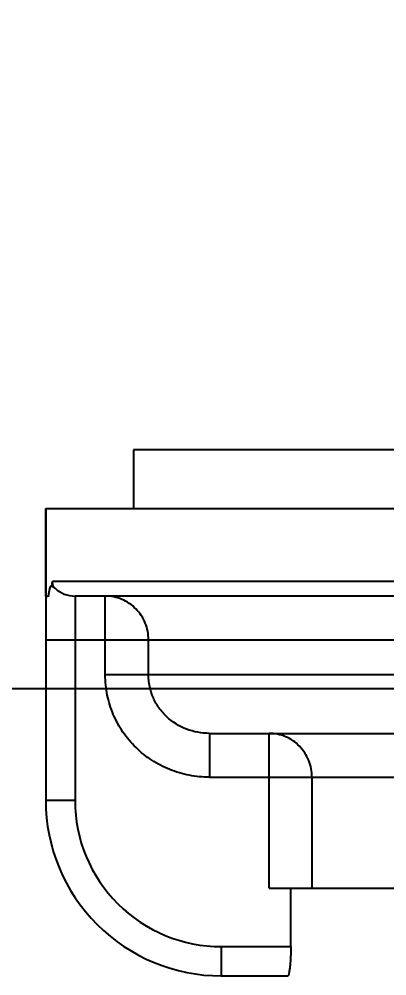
# Model space of a CAD drawing. Header units: millimetres. Extents: x 3495 to 4455, y 26793 to 27144.
# Drawn here: x 4204.98 to 4217.51, y 26972.79 to 27005.44 of the extents above; entities that cross this region are included whole.
import ezdxf

# ---------------------------------------------------------------- set-up
doc = ezdxf.new("R2010")
doc.units = ezdxf.units.MM
doc.styles.get("Standard").update_dxf_attribs({"font": ''})
doc.styles.get('Standard').set_extended_font_data('SimSun')
doc.dimstyles.new('副本 ISO-25-2bei', dxfattribs={"dimscale": 1.7, "dimtxt": 5, "dimasz": 5, "dimexe": 0.5, "dimexo": 0.625, "dimgap": 1, "dimtad": 1, "dimlfac": 0.0393, "dimdsep": 46, "dimtxsty": 'Standard', "dimcen": 2.5, "dimclrd": 1, "dimclre": 1, "dimclrt": 3, "dimadec": 0, "dimazin": 0, "dimtfac": 1, "dimtmove": 0, "dimatfit": 3, "dimfxl": 0, "dimarcsym": 0})

# ---------------------------------------------------------------- blocks, each defined once
blk = doc.blocks.new('*D17')
at = {"color": 1, "lineweight": -2, "transparency": 16777216}
for p, q in [((4128.579, 27040.743), (4128.579, 26981.739)), ((4228.078, 27004.13), (4228.078, 26981.739)), ((4137.079, 26982.589), (4219.578, 26982.589))]:
    blk.add_line(p, q, dxfattribs=at)
at = {"color": 1, "transparency": 16777216}
for points in [[(4137.079, 26984.006), (4137.079, 26981.173), (4128.579, 26982.589)], [(4219.578, 26984.006), (4219.578, 26981.173), (4228.078, 26982.589)]]:
    blk.add_solid(points, dxfattribs=at)
at = {"layer": 'Defpoints', "color": 0, "transparency": 16777216}
for p in [(4128.579, 27041.805), (4228.078, 27005.193), (4228.078, 26982.589)]:
    blk.add_point(p, dxfattribs=at)
at = {"color": 3, "transparency": 16777216, "insert": (4178.328, 26988.539), "char_height": 8.5, "attachment_point": 5}
blk.add_mtext('3.91', dxfattribs=at)

msp = doc.modelspace()

# ---------------------------------------------------------------- linework, layer by layer
for points in [[(4247.278, 26990.734), (4247.278, 26990.734), (4208.877, 26990.734), (4208.877, 26990.734)], [(4208.877, 26990.734), (4208.877, 26990.734), (4208.877, 26988.74), (4208.877, 26988.74)], [(4205.884, 26988.74), (4205.884, 26988.74), (4250.27, 26988.74), (4250.27, 26988.74)], [(4205.884, 26988.74), (4205.884, 26988.74), (4205.884, 26978.768), (4205.884, 26978.768)], [(4205.884, 26985.749), (4205.884, 26985.749), (4205.884, 26988.74), (4205.884, 26988.74)], [(4206.114, 26986.247), (4206.101, 26986.197), (4206.09, 26986.148), (4206.08, 26986.098)], [(4250.042, 26986.247), (4250.042, 26986.247), (4206.114, 26986.247), (4206.114, 26986.247)], [(4206.156, 26986.051), (4206.129, 26986.112), (4206.114, 26986.18), (4206.114, 26986.247)], [(4206.203, 26986.015), (4206.388, 26985.843), (4206.63, 26985.749), (4206.882, 26985.749)], [(4205.884, 26985.749), (4205.884, 26985.749), (4205.966, 26985.749), (4205.966, 26985.749)], [(4205.959, 26985.749), (4205.962, 26985.741), (4205.963, 26985.733), (4205.966, 26985.725)], [(4205.969, 26985.751), (4205.967, 26985.743), (4205.967, 26985.734), (4205.966, 26985.725)], [(4205.966, 26985.749), (4205.966, 26985.749), (4205.966, 26985.725), (4205.966, 26985.725)], [(4249.273, 26985.749), (4249.273, 26985.749), (4206.882, 26985.749), (4206.882, 26985.749)], [(4206.882, 26985.749), (4206.882, 26985.749), (4206.882, 26978.768), (4206.882, 26978.768)], [(4207.913, 26983.057), (4207.913, 26983.057), (4207.913, 26985.749), (4207.913, 26985.749)], [(4205.884, 26984.253), (4205.884, 26984.253), (4250.27, 26984.253), (4250.27, 26984.253)], [(4209.389, 26983.057), (4209.389, 26983.057), (4209.389, 26984.253), (4209.389, 26984.253)], [(4209.389, 26983.057), (4209.389, 26983.057), (4207.913, 26983.057), (4207.913, 26983.057)], [(4246.766, 26983.057), (4246.766, 26983.057), (4209.389, 26983.057), (4209.389, 26983.057)], [(4211.464, 26981.062), (4211.464, 26981.062), (4211.464, 26981.062), (4211.464, 26981.062)], [(4211.464, 26981.062), (4211.464, 26981.062), (4211.464, 26981.062), (4211.464, 26981.062)], [(4211.464, 26981.062), (4211.464, 26981.062), (4244.692, 26981.062), (4244.692, 26981.062)], [(4211.464, 26981.062), (4211.464, 26981.062), (4211.464, 26981.062), (4211.464, 26981.062)], [(4211.464, 26981.062), (4211.464, 26981.062), (4211.464, 26979.566), (4211.464, 26979.566)], [(4213.505, 26981.062), (4213.505, 26981.062), (4213.505, 26981.062), (4213.505, 26981.062)], [(4213.505, 26975.777), (4213.505, 26975.777), (4213.505, 26981.062), (4213.505, 26981.062)], [(4211.464, 26979.566), (4211.464, 26979.566), (4244.692, 26979.566), (4244.692, 26979.566)], [(4214.963, 26979.566), (4214.963, 26979.566), (4214.963, 26979.566), (4214.963, 26979.566)], [(4214.963, 26975.777), (4214.963, 26975.777), (4214.963, 26979.566), (4214.963, 26979.566)], [(4206.882, 26978.768), (4206.882, 26978.768), (4205.884, 26978.768), (4205.884, 26978.768)], [(4213.505, 26975.777), (4213.505, 26975.777), (4242.649, 26975.777), (4242.649, 26975.777)], [(4214.242, 26975.777), (4214.242, 26975.777), (4214.242, 26975.777), (4214.242, 26975.777)], [(4214.242, 26973.783), (4214.242, 26973.783), (4214.242, 26975.777), (4214.242, 26975.777)], [(4211.869, 26973.783), (4211.869, 26973.783), (4214.242, 26973.783), (4214.242, 26973.783)], [(4211.869, 26973.783), (4211.869, 26973.783), (4211.869, 26973.783), (4211.869, 26973.783)], [(4211.869, 26973.783), (4211.869, 26973.783), (4211.869, 26972.786), (4211.869, 26972.786)], [(4214.242, 26973.783), (4214.242, 26973.783), (4214.242, 26973.783), (4214.242, 26973.783)], [(4211.869, 26972.786), (4211.869, 26972.786), (4214.143, 26972.786), (4214.143, 26972.786)], [(4214.143, 26972.786), (4214.143, 26972.786), (4214.143, 26972.786), (4214.143, 26972.786)]]:
    msp.add_open_spline(points, degree=3)
for points, knots in [([(4206.08, 26986.098), (4206.066, 26986.092), (4206.055, 26986.079), (4206.046, 26986.065), (4206.046, 26986.065), (4206.033, 26986.043), (4206.024, 26986.02), (4206.016, 26985.995), (4206.016, 26985.995), (4206.006, 26985.961), (4205.997, 26985.926), (4205.991, 26985.89), (4205.991, 26985.89), (4205.982, 26985.844), (4205.975, 26985.798), (4205.969, 26985.751)], [0, 0, 0, 0, 0.25, 0.25, 0.25, 0.25, 0.5, 0.5, 0.5, 0.5, 0.75, 0.75, 0.75, 0.75, 1, 1, 1, 1]), ([(4206.081, 26986.098), (4206.089, 26986.092), (4206.097, 26986.086), (4206.105, 26986.08), (4206.105, 26986.08), (4206.121, 26986.069), (4206.139, 26986.059), (4206.156, 26986.051)], [0, 0, 0, 0, 0.5, 0.5, 0.5, 0.5, 1, 1, 1, 1]), ([(4206.156, 26986.051), (4206.159, 26986.049), (4206.163, 26986.048), (4206.166, 26986.045), (4206.166, 26986.045), (4206.179, 26986.037), (4206.192, 26986.026), (4206.203, 26986.015)], [0, 0, 0, 0, 0.5, 0.5, 0.5, 0.5, 1, 1, 1, 1]), ([(4209.389, 26984.253), (4209.389, 26984.447), (4209.351, 26984.644), (4209.277, 26984.826), (4209.277, 26984.826), (4209.203, 26985.006), (4209.093, 26985.172), (4208.957, 26985.311), (4208.957, 26985.311), (4208.821, 26985.449), (4208.657, 26985.559), (4208.478, 26985.635), (4208.478, 26985.635), (4208.3, 26985.71), (4208.105, 26985.749), (4207.913, 26985.749)], [0, 0, 0, 0, 0.25, 0.25, 0.25, 0.25, 0.5, 0.5, 0.5, 0.5, 0.75, 0.75, 0.75, 0.75, 1, 1, 1, 1]), ([(4211.464, 26979.566), (4211.234, 26979.567), (4211.003, 26979.588), (4210.777, 26979.632), (4210.777, 26979.632), (4210.55, 26979.676), (4210.328, 26979.741), (4210.114, 26979.827), (4210.114, 26979.827), (4209.901, 26979.913), (4209.695, 26980.02), (4209.502, 26980.146), (4209.502, 26980.146), (4209.308, 26980.271), (4209.128, 26980.416), (4208.963, 26980.577), (4208.963, 26980.577), (4208.797, 26980.738), (4208.649, 26980.915), (4208.518, 26981.105), (4208.518, 26981.105), (4208.389, 26981.295), (4208.277, 26981.499), (4208.188, 26981.711), (4208.188, 26981.711), (4208.097, 26981.922), (4208.029, 26982.143), (4207.982, 26982.369), (4207.982, 26982.369), (4207.937, 26982.595), (4207.913, 26982.826), (4207.913, 26983.057)], [0, 0, 0, 0, 0.125, 0.125, 0.125, 0.125, 0.25, 0.25, 0.25, 0.25, 0.375, 0.375, 0.375, 0.375, 0.5, 0.5, 0.5, 0.5, 0.625, 0.625, 0.625, 0.625, 0.75, 0.75, 0.75, 0.75, 0.875, 0.875, 0.875, 0.875, 1, 1, 1, 1]), ([(4211.464, 26981.062), (4211.2, 26981.062), (4210.934, 26981.11), (4210.685, 26981.206), (4210.685, 26981.206), (4210.437, 26981.302), (4210.206, 26981.445), (4210.012, 26981.627), (4210.012, 26981.627), (4209.915, 26981.719), (4209.827, 26981.819), (4209.75, 26981.928), (4209.75, 26981.928), (4209.672, 26982.038), (4209.606, 26982.154), (4209.553, 26982.276), (4209.553, 26982.276), (4209.499, 26982.399), (4209.458, 26982.527), (4209.431, 26982.658), (4209.431, 26982.658), (4209.402, 26982.789), (4209.389, 26982.923), (4209.389, 26983.057)], [0, 0, 0, 0, 0.166667, 0.166667, 0.166667, 0.166667, 0.333333, 0.333333, 0.333333, 0.333333, 0.5, 0.5, 0.5, 0.5, 0.666667, 0.666667, 0.666667, 0.666667, 0.833333, 0.833333, 0.833333, 0.833333, 1, 1, 1, 1]), ([(4214.963, 26979.566), (4214.963, 26979.76), (4214.925, 26979.957), (4214.851, 26980.138), (4214.851, 26980.138), (4214.779, 26980.319), (4214.671, 26980.485), (4214.536, 26980.624), (4214.536, 26980.624), (4214.402, 26980.762), (4214.241, 26980.873), (4214.063, 26980.949), (4214.063, 26980.949), (4213.887, 26981.023), (4213.695, 26981.062), (4213.505, 26981.062)], [0, 0, 0, 0, 0.25, 0.25, 0.25, 0.25, 0.5, 0.5, 0.5, 0.5, 0.75, 0.75, 0.75, 0.75, 1, 1, 1, 1]), ([(4205.884, 26978.768), (4205.884, 26977.182), (4206.515, 26975.66), (4207.638, 26974.538), (4207.638, 26974.538), (4208.76, 26973.416), (4210.282, 26972.786), (4211.869, 26972.786)], [0, 0, 0, 0, 0.5, 0.5, 0.5, 0.5, 1, 1, 1, 1]), ([(4206.882, 26978.768), (4206.882, 26977.446), (4207.407, 26976.178), (4208.343, 26975.244), (4208.343, 26975.244), (4209.278, 26974.308), (4210.546, 26973.783), (4211.869, 26973.783)], [0, 0, 0, 0, 0.5, 0.5, 0.5, 0.5, 1, 1, 1, 1]), ([(4214.242, 26973.783), (4214.242, 26973.718), (4214.242, 26973.653), (4214.24, 26973.588), (4214.24, 26973.588), (4214.238, 26973.525), (4214.236, 26973.463), (4214.232, 26973.401), (4214.232, 26973.401), (4214.229, 26973.343), (4214.226, 26973.286), (4214.221, 26973.229), (4214.221, 26973.229), (4214.217, 26973.178), (4214.212, 26973.127), (4214.206, 26973.077), (4214.206, 26973.077), (4214.201, 26973.036), (4214.196, 26972.995), (4214.189, 26972.954), (4214.189, 26972.954), (4214.184, 26972.923), (4214.179, 26972.892), (4214.173, 26972.861), (4214.173, 26972.861), (4214.17, 26972.851), (4214.168, 26972.84), (4214.164, 26972.829), (4214.164, 26972.829), (4214.162, 26972.821), (4214.159, 26972.812), (4214.156, 26972.805), (4214.156, 26972.805), (4214.154, 26972.8), (4214.153, 26972.796), (4214.149, 26972.791), (4214.149, 26972.791), (4214.148, 26972.788), (4214.145, 26972.786), (4214.143, 26972.786)], [0, 0, 0, 0, 0.1, 0.1, 0.1, 0.1, 0.2, 0.2, 0.2, 0.2, 0.3, 0.3, 0.3, 0.3, 0.4, 0.4, 0.4, 0.4, 0.5, 0.5, 0.5, 0.5, 0.6, 0.6, 0.6, 0.6, 0.7, 0.7, 0.7, 0.7, 0.8, 0.8, 0.8, 0.8, 0.9, 0.9, 0.9, 0.9, 1, 1, 1, 1])]:
    msp.add_open_spline(points, degree=3, knots=knots)

# ---------------------------------------------------------------- dimensions: what is measured, and where the dimension line sits
dim = msp.add_linear_dim(base=(4228.078, 26982.589), p1=(4128.579, 27041.805), p2=(4228.078, 27005.193), dimstyle='副本 ISO-25-2bei')
dim.commit()
dim.dimension.update_dxf_attribs({"geometry": '*D17', "text_midpoint": (4178.328, 26988.539)})

doc.saveas('drawing.dxf')
